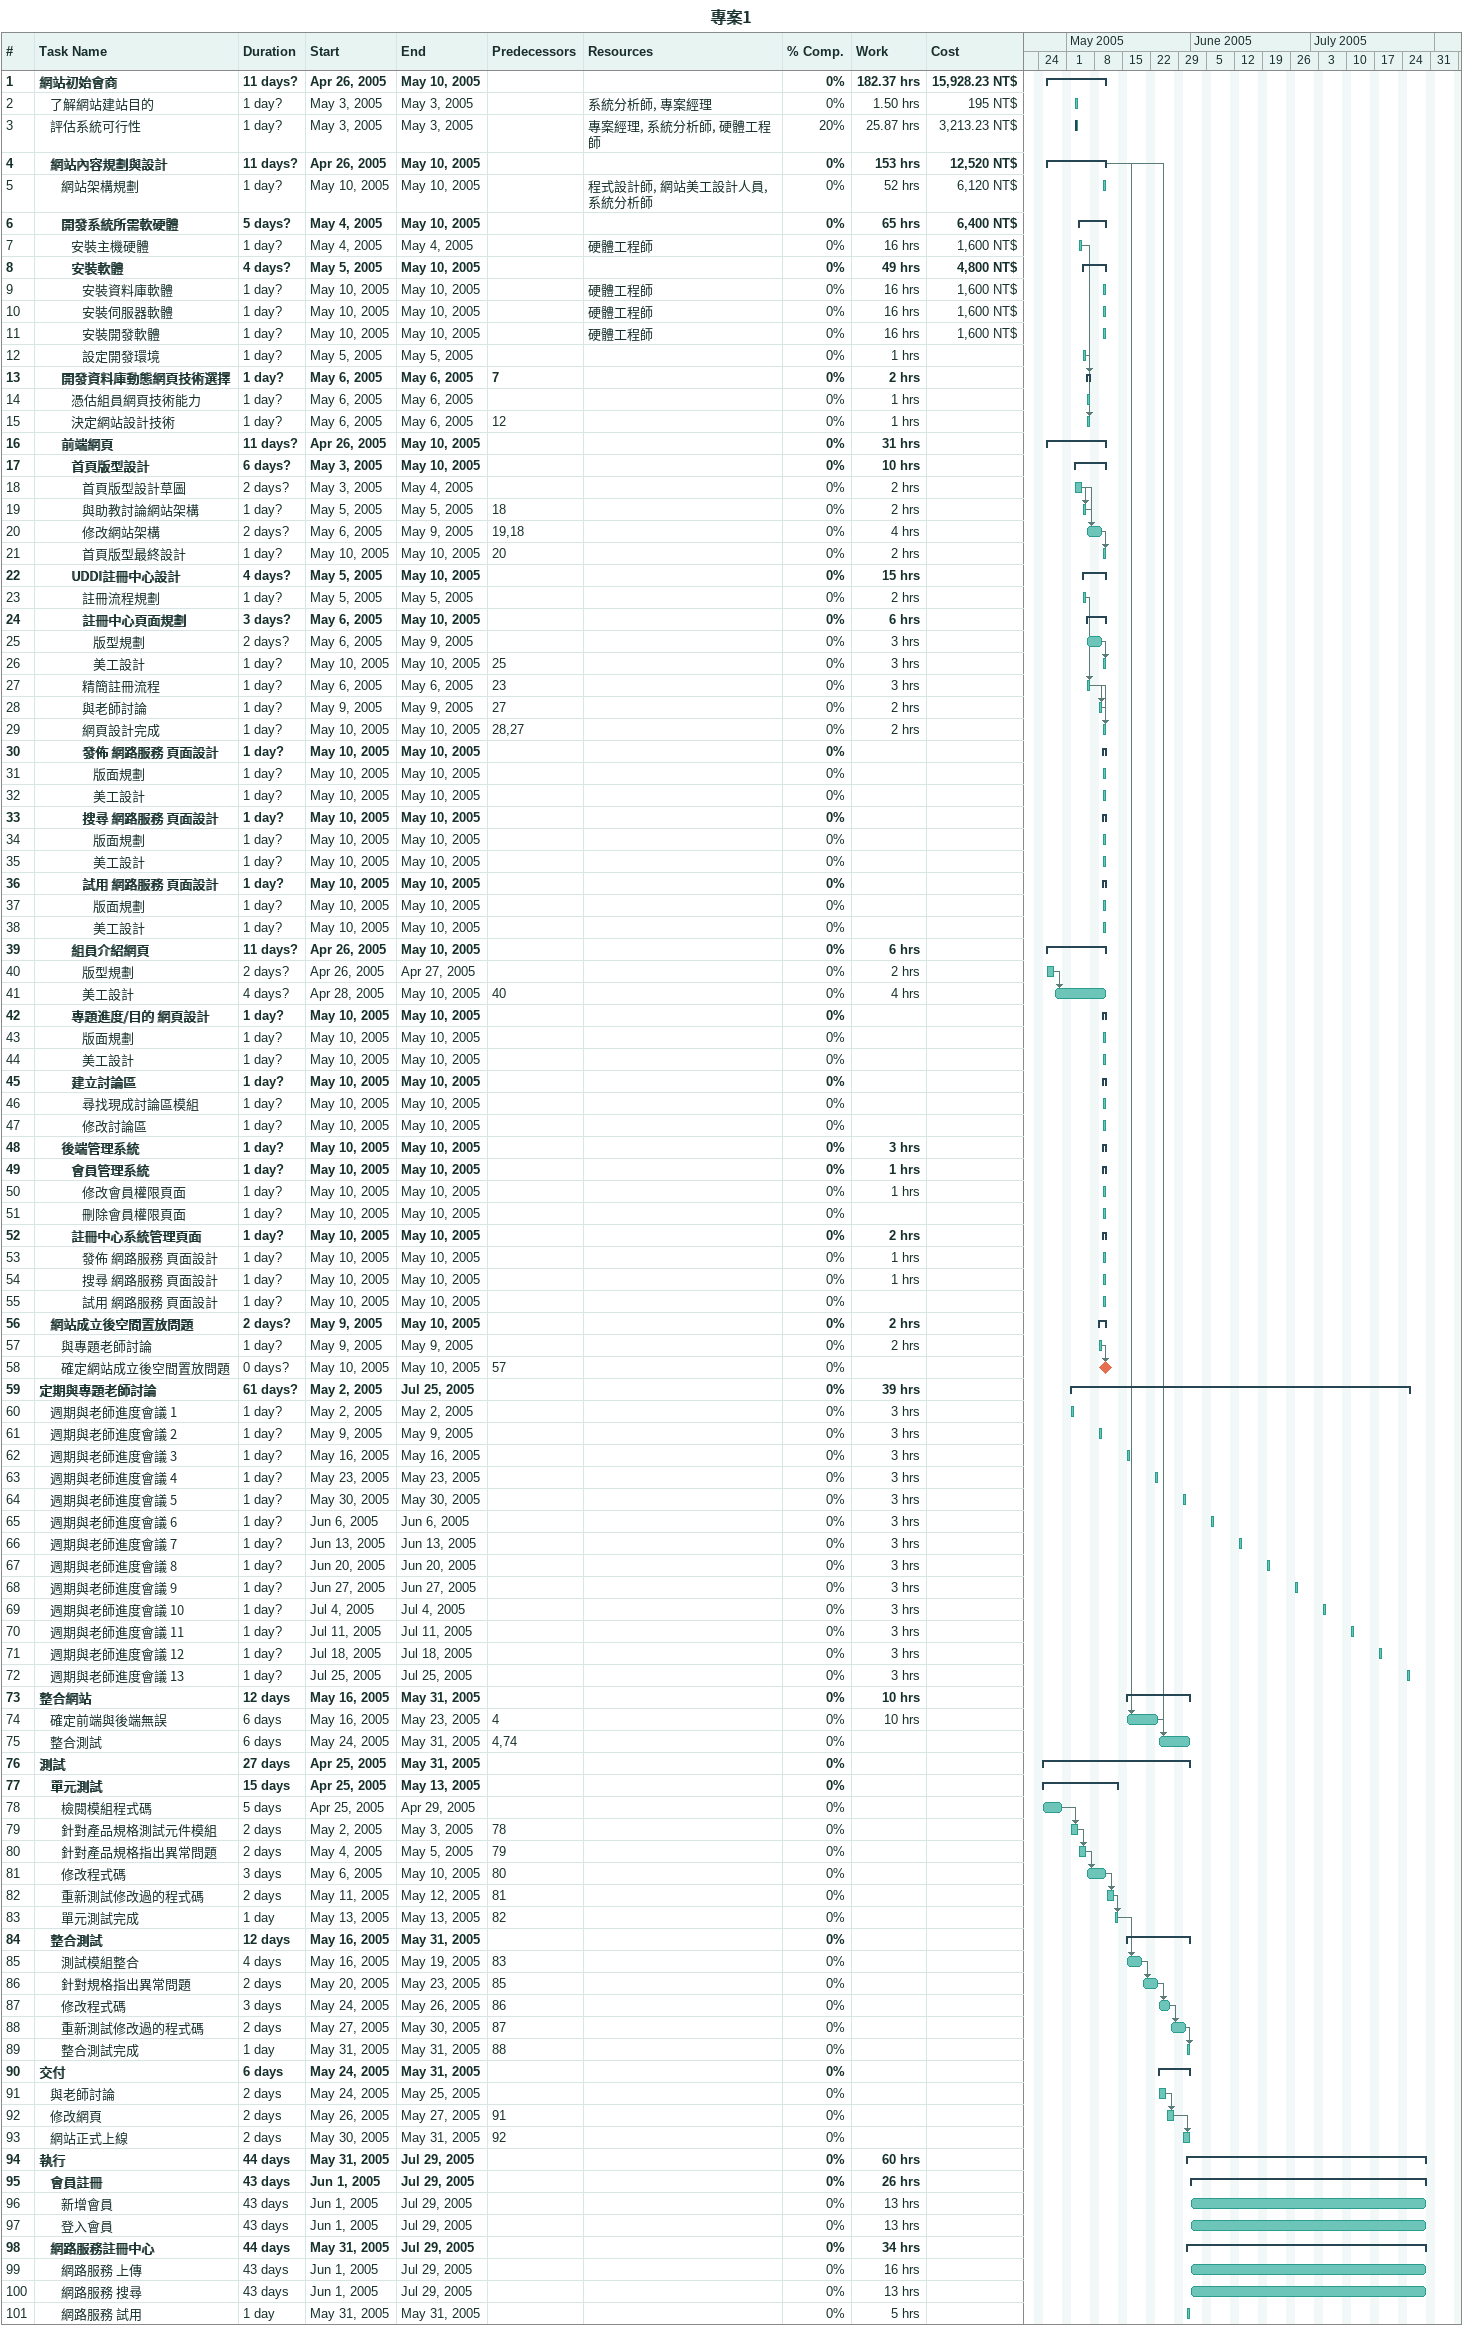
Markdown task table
專案1

| ID | Level | Task | Duration | Start | Finish | Predecessors | Resources | % complete | Work (h) | Cost (NT$) |
|---|---|---|---|---|---|---|---|---|---|---|
| 1 | 1 | **網站初始會商** | 11d? | 2005-04-26 | 2005-05-10 |  |  | 0 | 182.37 | 15928.23 |
| 2 | 2 | 了解網站建站目的 | 1d? | 2005-05-03 | 2005-05-03 |  | 系統分析師, 專案經理 | 0 | 1.50 | 195 |
| 3 | 2 | 評估系統可行性 | 1d? | 2005-05-03 | 2005-05-03 |  | 專案經理, 系統分析師, 硬體工程師 | 20 | 25.87 | 3213.23 |
| 4 | 2 | **網站內容規劃與設計** | 11d? | 2005-04-26 | 2005-05-10 |  |  | 0 | 153 | 12520 |
| 5 | 3 | 網站架構規劃 | 1d? | 2005-05-10 | 2005-05-10 |  | 程式設計師, 網站美工設計人員, 系統分析師 | 0 | 52 | 6120 |
| 6 | 3 | **開發系統所需軟硬體** | 5d? | 2005-05-04 | 2005-05-10 |  |  | 0 | 65 | 6400 |
| 7 | 4 | 安裝主機硬體 | 1d? | 2005-05-04 | 2005-05-04 |  | 硬體工程師 | 0 | 16 | 1600 |
| 8 | 4 | **安裝軟體** | 4d? | 2005-05-05 | 2005-05-10 |  |  | 0 | 49 | 4800 |
| 9 | 5 | 安裝資料庫軟體 | 1d? | 2005-05-10 | 2005-05-10 |  | 硬體工程師 | 0 | 16 | 1600 |
| 10 | 5 | 安裝伺服器軟體 | 1d? | 2005-05-10 | 2005-05-10 |  | 硬體工程師 | 0 | 16 | 1600 |
| 11 | 5 | 安裝開發軟體 | 1d? | 2005-05-10 | 2005-05-10 |  | 硬體工程師 | 0 | 16 | 1600 |
| 12 | 5 | 設定開發環境 | 1d? | 2005-05-05 | 2005-05-05 |  |  | 0 | 1 |  |
| 13 | 3 | **開發資料庫動態網頁技術選擇** | 1d? | 2005-05-06 | 2005-05-06 | 7 |  | 0 | 2 |  |
| 14 | 4 | 憑估組員網頁技術能力 | 1d? | 2005-05-06 | 2005-05-06 |  |  | 0 | 1 |  |
| 15 | 4 | 決定網站設計技術 | 1d? | 2005-05-06 | 2005-05-06 | 12 |  | 0 | 1 |  |
| 16 | 3 | **前端網頁** | 11d? | 2005-04-26 | 2005-05-10 |  |  | 0 | 31 |  |
| 17 | 4 | **首頁版型設計** | 6d? | 2005-05-03 | 2005-05-10 |  |  | 0 | 10 |  |
| 18 | 5 | 首頁版型設計草圖 | 2d? | 2005-05-03 | 2005-05-04 |  |  | 0 | 2 |  |
| 19 | 5 | 與助教討論網站架構 | 1d? | 2005-05-05 | 2005-05-05 | 18 |  | 0 | 2 |  |
| 20 | 5 | 修改網站架構 | 2d? | 2005-05-06 | 2005-05-09 | 19, 18 |  | 0 | 4 |  |
| 21 | 5 | 首頁版型最終設計 | 1d? | 2005-05-10 | 2005-05-10 | 20 |  | 0 | 2 |  |
| 22 | 4 | **UDDI註冊中心設計** | 4d? | 2005-05-05 | 2005-05-10 |  |  | 0 | 15 |  |
| 23 | 5 | 註冊流程規劃 | 1d? | 2005-05-05 | 2005-05-05 |  |  | 0 | 2 |  |
| 24 | 5 | **註冊中心頁面規劃** | 3d? | 2005-05-06 | 2005-05-10 |  |  | 0 | 6 |  |
| 25 | 6 | 版型規劃 | 2d? | 2005-05-06 | 2005-05-09 |  |  | 0 | 3 |  |
| 26 | 6 | 美工設計 | 1d? | 2005-05-10 | 2005-05-10 | 25 |  | 0 | 3 |  |
| 27 | 5 | 精簡註冊流程 | 1d? | 2005-05-06 | 2005-05-06 | 23 |  | 0 | 3 |  |
| 28 | 5 | 與老師討論 | 1d? | 2005-05-09 | 2005-05-09 | 27 |  | 0 | 2 |  |
| 29 | 5 | 網頁設計完成 | 1d? | 2005-05-10 | 2005-05-10 | 28, 27 |  | 0 | 2 |  |
| 30 | 5 | **發佈 網路服務 頁面設計** | 1d? | 2005-05-10 | 2005-05-10 |  |  | 0 |  |  |
| 31 | 6 | 版面規劃 | 1d? | 2005-05-10 | 2005-05-10 |  |  | 0 |  |  |
| 32 | 6 | 美工設計 | 1d? | 2005-05-10 | 2005-05-10 |  |  | 0 |  |  |
| 33 | 5 | **搜尋 網路服務 頁面設計** | 1d? | 2005-05-10 | 2005-05-10 |  |  | 0 |  |  |
| 34 | 6 | 版面規劃 | 1d? | 2005-05-10 | 2005-05-10 |  |  | 0 |  |  |
| 35 | 6 | 美工設計 | 1d? | 2005-05-10 | 2005-05-10 |  |  | 0 |  |  |
| 36 | 5 | **試用 網路服務 頁面設計** | 1d? | 2005-05-10 | 2005-05-10 |  |  | 0 |  |  |
| 37 | 6 | 版面規劃 | 1d? | 2005-05-10 | 2005-05-10 |  |  | 0 |  |  |
| 38 | 6 | 美工設計 | 1d? | 2005-05-10 | 2005-05-10 |  |  | 0 |  |  |
| 39 | 4 | **組員介紹網頁** | 11d? | 2005-04-26 | 2005-05-10 |  |  | 0 | 6 |  |
| 40 | 5 | 版型規劃 | 2d? | 2005-04-26 | 2005-04-27 |  |  | 0 | 2 |  |
| 41 | 5 | 美工設計 | 4d? | 2005-04-28 | 2005-05-10 | 40 |  | 0 | 4 |  |
| 42 | 4 | **專題進度/目的 網頁設計** | 1d? | 2005-05-10 | 2005-05-10 |  |  | 0 |  |  |
| 43 | 5 | 版面規劃 | 1d? | 2005-05-10 | 2005-05-10 |  |  | 0 |  |  |
| 44 | 5 | 美工設計 | 1d? | 2005-05-10 | 2005-05-10 |  |  | 0 |  |  |
| 45 | 4 | **建立討論區** | 1d? | 2005-05-10 | 2005-05-10 |  |  | 0 |  |  |
| 46 | 5 | 尋找現成討論區模組 | 1d? | 2005-05-10 | 2005-05-10 |  |  | 0 |  |  |
| 47 | 5 | 修改討論區 | 1d? | 2005-05-10 | 2005-05-10 |  |  | 0 |  |  |
| 48 | 3 | **後端管理系統** | 1d? | 2005-05-10 | 2005-05-10 |  |  | 0 | 3 |  |
| 49 | 4 | **會員管理系統** | 1d? | 2005-05-10 | 2005-05-10 |  |  | 0 | 1 |  |
| 50 | 5 | 修改會員權限頁面 | 1d? | 2005-05-10 | 2005-05-10 |  |  | 0 | 1 |  |
| 51 | 5 | 刪除會員權限頁面 | 1d? | 2005-05-10 | 2005-05-10 |  |  | 0 |  |  |
| 52 | 4 | **註冊中心系統管理頁面** | 1d? | 2005-05-10 | 2005-05-10 |  |  | 0 | 2 |  |
| 53 | 5 | 發佈 網路服務 頁面設計 | 1d? | 2005-05-10 | 2005-05-10 |  |  | 0 | 1 |  |
| 54 | 5 | 搜尋 網路服務 頁面設計 | 1d? | 2005-05-10 | 2005-05-10 |  |  | 0 | 1 |  |
| 55 | 5 | 試用 網路服務 頁面設計 | 1d? | 2005-05-10 | 2005-05-10 |  |  | 0 |  |  |
| 56 | 2 | **網站成立後空間置放問題** | 2d? | 2005-05-09 | 2005-05-10 |  |  | 0 | 2 |  |
| 57 | 3 | 與專題老師討論 | 1d? | 2005-05-09 | 2005-05-09 |  |  | 0 | 2 |  |
| 58 | 3 | 確定網站成立後空間置放問題 | 0d? | 2005-05-10 | 2005-05-10 | 57 |  | 0 |  |  |
| 59 | 1 | **定期與專題老師討論** | 61d? | 2005-05-02 | 2005-07-25 |  |  | 0 | 39 |  |
| 60 | 2 | 週期與老師進度會議 1 | 1d? | 2005-05-02 | 2005-05-02 |  |  | 0 | 3 |  |
| 61 | 2 | 週期與老師進度會議 2 | 1d? | 2005-05-09 | 2005-05-09 |  |  | 0 | 3 |  |
| 62 | 2 | 週期與老師進度會議 3 | 1d? | 2005-05-16 | 2005-05-16 |  |  | 0 | 3 |  |
| 63 | 2 | 週期與老師進度會議 4 | 1d? | 2005-05-23 | 2005-05-23 |  |  | 0 | 3 |  |
| 64 | 2 | 週期與老師進度會議 5 | 1d? | 2005-05-30 | 2005-05-30 |  |  | 0 | 3 |  |
| 65 | 2 | 週期與老師進度會議 6 | 1d? | 2005-06-06 | 2005-06-06 |  |  | 0 | 3 |  |
| 66 | 2 | 週期與老師進度會議 7 | 1d? | 2005-06-13 | 2005-06-13 |  |  | 0 | 3 |  |
| 67 | 2 | 週期與老師進度會議 8 | 1d? | 2005-06-20 | 2005-06-20 |  |  | 0 | 3 |  |
| 68 | 2 | 週期與老師進度會議 9 | 1d? | 2005-06-27 | 2005-06-27 |  |  | 0 | 3 |  |
| 69 | 2 | 週期與老師進度會議 10 | 1d? | 2005-07-04 | 2005-07-04 |  |  | 0 | 3 |  |
| 70 | 2 | 週期與老師進度會議 11 | 1d? | 2005-07-11 | 2005-07-11 |  |  | 0 | 3 |  |
| 71 | 2 | 週期與老師進度會議 12 | 1d? | 2005-07-18 | 2005-07-18 |  |  | 0 | 3 |  |
| 72 | 2 | 週期與老師進度會議 13 | 1d? | 2005-07-25 | 2005-07-25 |  |  | 0 | 3 |  |
| 73 | 1 | **整合網站** | 12d | 2005-05-16 | 2005-05-31 |  |  | 0 | 10 |  |
| 74 | 2 | 確定前端與後端無誤 | 6d | 2005-05-16 | 2005-05-23 | 4 |  | 0 | 10 |  |
| 75 | 2 | 整合測試 | 6d | 2005-05-24 | 2005-05-31 | 4, 74 |  | 0 |  |  |
| 76 | 1 | **測試** | 27d | 2005-04-25 | 2005-05-31 |  |  | 0 |  |  |
| 77 | 2 | **單元測試** | 15d | 2005-04-25 | 2005-05-13 |  |  | 0 |  |  |
| 78 | 3 | 檢閱模組程式碼 | 5d | 2005-04-25 | 2005-04-29 |  |  | 0 |  |  |
| 79 | 3 | 針對產品規格測試元件模組 | 2d | 2005-05-02 | 2005-05-03 | 78 |  | 0 |  |  |
| 80 | 3 | 針對產品規格指出異常問題 | 2d | 2005-05-04 | 2005-05-05 | 79 |  | 0 |  |  |
| 81 | 3 | 修改程式碼 | 3d | 2005-05-06 | 2005-05-10 | 80 |  | 0 |  |  |
| 82 | 3 | 重新測試修改過的程式碼 | 2d | 2005-05-11 | 2005-05-12 | 81 |  | 0 |  |  |
| 83 | 3 | 單元測試完成 | 1d | 2005-05-13 | 2005-05-13 | 82 |  | 0 |  |  |
| 84 | 2 | **整合測試** | 12d | 2005-05-16 | 2005-05-31 |  |  | 0 |  |  |
| 85 | 3 | 測試模組整合 | 4d | 2005-05-16 | 2005-05-19 | 83 |  | 0 |  |  |
| 86 | 3 | 針對規格指出異常問題 | 2d | 2005-05-20 | 2005-05-23 | 85 |  | 0 |  |  |
| 87 | 3 | 修改程式碼 | 3d | 2005-05-24 | 2005-05-26 | 86 |  | 0 |  |  |
| 88 | 3 | 重新測試修改過的程式碼 | 2d | 2005-05-27 | 2005-05-30 | 87 |  | 0 |  |  |
| 89 | 3 | 整合測試完成 | 1d | 2005-05-31 | 2005-05-31 | 88 |  | 0 |  |  |
| 90 | 1 | **交付** | 6d | 2005-05-24 | 2005-05-31 |  |  | 0 |  |  |
| 91 | 2 | 與老師討論 | 2d | 2005-05-24 | 2005-05-25 |  |  | 0 |  |  |
| 92 | 2 | 修改網頁 | 2d | 2005-05-26 | 2005-05-27 | 91 |  | 0 |  |  |
| 93 | 2 | 網站正式上線 | 2d | 2005-05-30 | 2005-05-31 | 92 |  | 0 |  |  |
| 94 | 1 | **執行** | 44d | 2005-05-31 | 2005-07-29 |  |  | 0 | 60 |  |
| 95 | 2 | **會員註冊** | 43d | 2005-06-01 | 2005-07-29 |  |  | 0 | 26 |  |
| 96 | 3 | 新增會員 | 43d | 2005-06-01 | 2005-07-29 |  |  | 0 | 13 |  |
| 97 | 3 | 登入會員 | 43d | 2005-06-01 | 2005-07-29 |  |  | 0 | 13 |  |
| 98 | 2 | **網路服務註冊中心** | 44d | 2005-05-31 | 2005-07-29 |  |  | 0 | 34 |  |
| 99 | 3 | 網路服務 上傳 | 43d | 2005-06-01 | 2005-07-29 |  |  | 0 | 16 |  |
| 100 | 3 | 網路服務 搜尋 | 43d | 2005-06-01 | 2005-07-29 |  |  | 0 | 13 |  |
| 101 | 3 | 網路服務 試用 | 1d | 2005-05-31 | 2005-05-31 |  |  | 0 | 5 |  |
